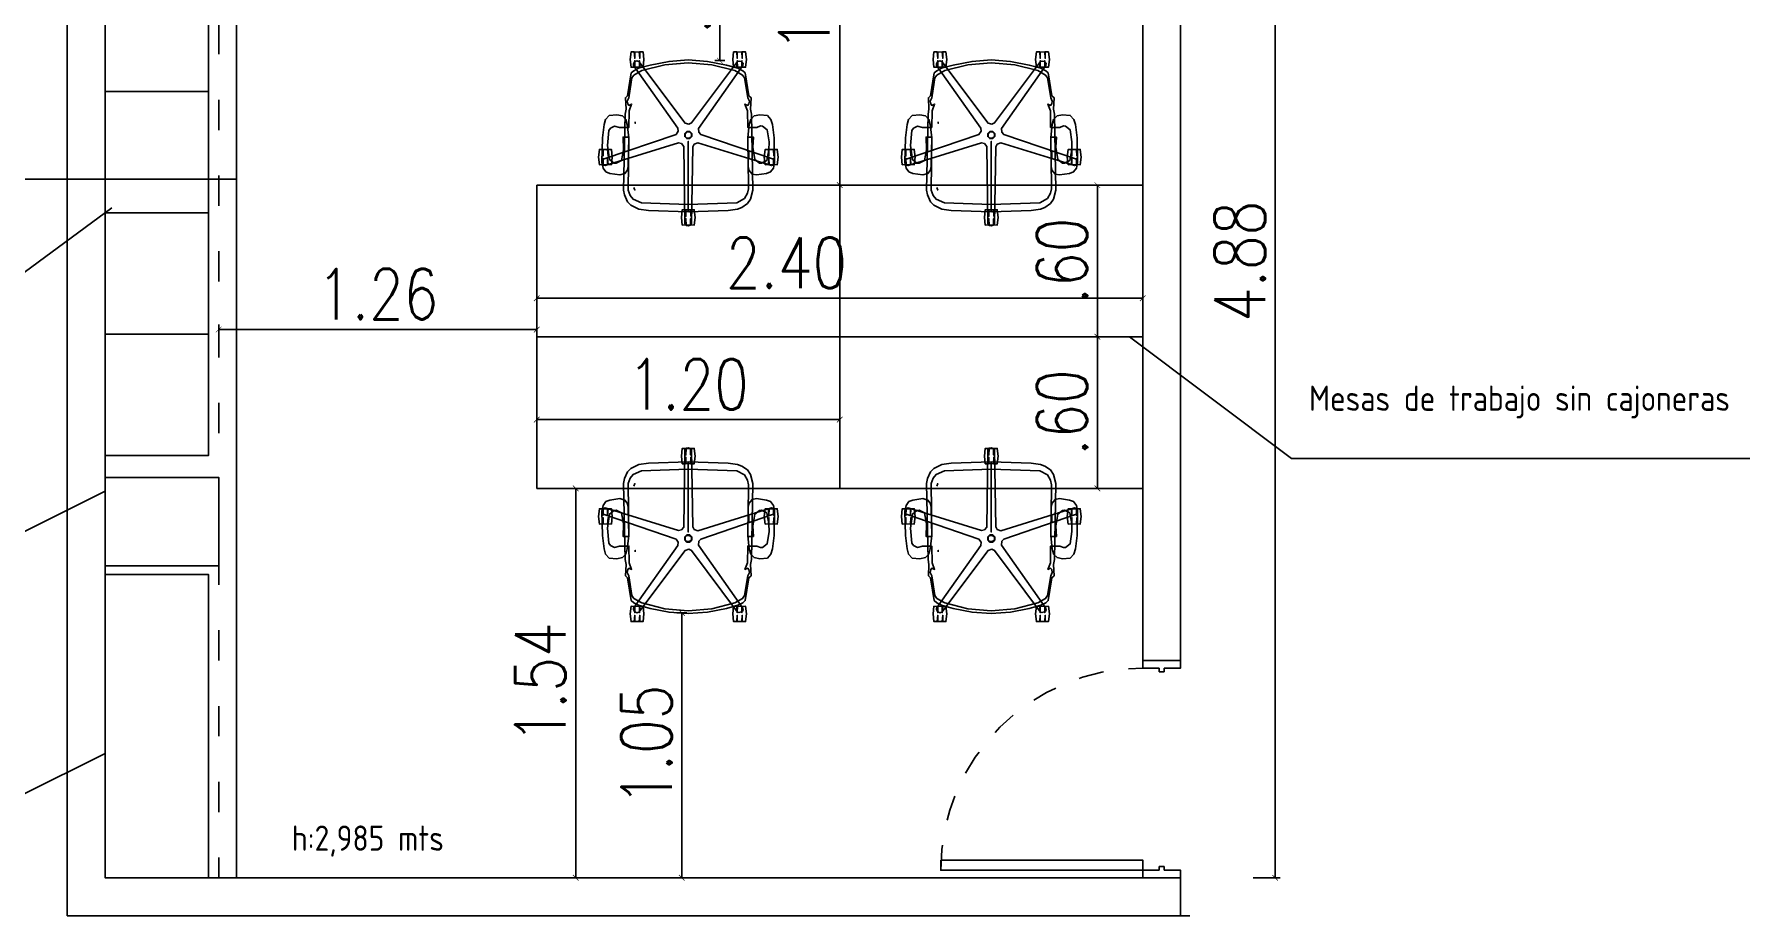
# Model space of a CAD drawing. Header units: millimetres. Extents: x 1591 to 1817, y 987 to 1091.
# Drawn here: x 1715.92 to 1722.72, y 1084.03 to 1087.51 of the extents above; entities that cross this region are included whole.
import ezdxf

# ---------------------------------------------------------------- set-up
doc = ezdxf.new("R2010")
doc.units = ezdxf.units.MM
doc.linetypes.add('ACAD_ISO03W100', pattern=[30, 12, -18])
doc.linetypes.add('HIDDEN2', pattern=[0.1875, 0.125, -0.0625])
for name, color, linetype in [('CA-Puertas', 252, 'Continuous'), ('CATALOGUE-TXT', 251, 'Continuous'), ('Paula', 1, 'Continuous')]:
    doc.layers.add(name, color=color, linetype=linetype)
doc.styles.add('RR', font='ROMANS.shx', dxfattribs={"width": 0.8})
doc.styles.get("Standard").update_dxf_attribs({"font": 'arial.ttf'})
doc.dimstyles.new('Copy of xx', dxfattribs={"dimscale": 2, "dimtxt": 0.036, "dimasz": 0.02, "dimexe": 0, "dimexo": 0.1, "dimgap": 0.02, "dimtad": 1, "dimzin": 4, "dimdsep": 46, "dimtxsty": 'RR', "dimblk1": 'COTA_N', "dimblk2": 'COTA_N', "dimsah": 1, "dimcen": 0, "dimclrd": 256, "dimclre": 256, "dimclrt": 256, "dimadec": 0, "dimazin": 0, "dimtfac": 1, "dimtix": 1, "dimtmove": 0, "dimatfit": 3, "dimldrblk": 'COTA_N', "dimfxl": 1, "dimtolj": 1, "dimtzin": 0, "dimarcsym": 0})

# ---------------------------------------------------------------- blocks, each defined once
blk = doc.blocks.new('A$C6B163F74')
for p, q in [((0.03, 0.085), (0.045, 0.085)), ((0.045, 0.065), (0.045, 0.085)), ((0.83, 0.085), (0.815, 0.085)), ((0.815, 0.065), (0.815, 0.085)), ((0.03, 0.065), (0.045, 0.065)), ((0.83, 0.065), (0.815, 0.065))]:
    blk.add_line(p, q)
blk.add_lwpolyline([(0.79, 0.95), (0.83, 0.95), (0.83, 0.15), (0.79, 0.15)], close=True)
for points in [[(0.03, 0.085), (0.03, 0.135), (0.03, 0.15), (0, 0.15), (0, 0.135)], [(0.83, 0.085), (0.83, 0.135), (0.83, 0.15), (0.86, 0.15), (0.86, 0.135)], [(0, 0.015), (0, 0), (0.03, 0), (0.03, 0.065)], [(0.86, 0.015), (0.86, 0), (0.83, 0), (0.83, 0.065)]]:
    blk.add_lwpolyline(points)
at = {"linetype": 'HIDDEN2', "ltscale": 0.5}
blk.add_arc((0.83, 0.15), 0.8, 90, 180, dxfattribs=at)
blk = doc.blocks.new('COTA_N')
for p, q in [((-1, 0), (0, 0)), ((0, 0.5), (0, -0.5))]:
    blk.add_line(p, q)
at = {"const_width": 0.065}
blk.add_lwpolyline([(0.14, 0.14), (0.28, 0.28), (0, 0), (-0.14, -0.14), (-0.28, -0.28)], dxfattribs=at)
blk = doc.blocks.new('*D62')
at = {"layer": 'CATALOGUE-TXT', "lineweight": -2, "transparency": 16777216}
for p, q in [((1717.9963, 1085.7169), (1718.067, 1085.7169)), ((1718.067, 1085.6769), (1718.067, 1084.2153))]:
    blk.add_line(p, q, dxfattribs=at)
at = {"layer": 'Defpoints', "color": 0, "transparency": 16777216}
for p in [(1717.7963, 1085.7169), (1717.9866, 1084.1753), (1718.067, 1084.1753)]:
    blk.add_point(p, dxfattribs=at)
at = {"layer": 'CATALOGUE-TXT', "lineweight": -2, "transparency": 16777216, "xscale": 0.04, "yscale": 0.04, "zscale": 0.04}
for p, rotation in [((1718.067, 1085.7169), 90), ((1718.067, 1084.1753), 270)]:
    blk.add_blockref('COTA_N', p, dxfattribs=dict(at, rotation=rotation))
at = {"layer": 'CATALOGUE-TXT', "transparency": 16777216, "insert": (1717.927, 1084.9461), "char_height": 0.072, "attachment_point": 5, "rotation": 90, "style": 'RR'}
blk.add_mtext('\\A1;{\\H2.77778x;1.54}', dxfattribs=at)
blk = doc.blocks.new('*D65')
at = {"layer": 'CATALOGUE-TXT', "lineweight": -2, "transparency": 16777216}
blk.add_line((1717.9528, 1085.9888), (1719.0728, 1085.9888), dxfattribs=at)
at = {"layer": 'Defpoints', "color": 0, "transparency": 16777216}
for p in [(1717.9128, 1086.0519), (1719.1128, 1086.0519), (1719.1128, 1085.9888)]:
    blk.add_point(p, dxfattribs=at)
at = {"layer": 'CATALOGUE-TXT', "lineweight": -2, "transparency": 16777216, "xscale": 0.04, "yscale": 0.04, "zscale": 0.04, "rotation": 180}
blk.add_blockref('COTA_N', (1717.9128, 1085.9888), dxfattribs=at)
at = {"layer": 'CATALOGUE-TXT', "lineweight": -2, "transparency": 16777216, "xscale": 0.04, "yscale": 0.04, "zscale": 0.04}
blk.add_blockref('COTA_N', (1719.1128, 1085.9888), dxfattribs=at)
at = {"layer": 'CATALOGUE-TXT', "transparency": 16777216, "insert": (1718.5128, 1086.1288), "char_height": 0.072, "attachment_point": 5, "style": 'RR'}
blk.add_mtext('\\A1;{\\H2.77778x;1.20}', dxfattribs=at)
blk = doc.blocks.new('*D66')
at = {"layer": 'CATALOGUE-TXT', "lineweight": -2, "transparency": 16777216}
blk.add_line((1720.1333, 1085.7569), (1720.1333, 1086.2769), dxfattribs=at)
at = {"layer": 'Defpoints', "color": 0, "transparency": 16777216}
for p in [(1720.1333, 1086.3169), (1720.153, 1086.3169), (1720.153, 1085.7169)]:
    blk.add_point(p, dxfattribs=at)
at = {"layer": 'CATALOGUE-TXT', "lineweight": -2, "transparency": 16777216, "xscale": 0.04, "yscale": 0.04, "zscale": 0.04}
for p, rotation in [((1720.1333, 1086.3169), 90), ((1720.1333, 1085.7169), 270)]:
    blk.add_blockref('COTA_N', p, dxfattribs=dict(at, rotation=rotation))
at = {"layer": 'CATALOGUE-TXT', "transparency": 16777216, "insert": (1719.9933, 1086.0169), "char_height": 0.072, "attachment_point": 5, "rotation": 90, "style": 'RR'}
blk.add_mtext('\\A1;{\\H2.77778x;.60}', dxfattribs=at)
blk = doc.blocks.new('*D67')
at = {"layer": 'CATALOGUE-TXT', "lineweight": -2, "transparency": 16777216}
blk.add_line((1717.9528, 1086.4696), (1720.2728, 1086.4696), dxfattribs=at)
at = {"layer": 'Defpoints', "color": 0, "transparency": 16777216}
for p in [(1717.9128, 1086.5558), (1720.3128, 1086.552), (1720.3128, 1086.4696)]:
    blk.add_point(p, dxfattribs=at)
at = {"layer": 'CATALOGUE-TXT', "lineweight": -2, "transparency": 16777216, "xscale": 0.04, "yscale": 0.04, "zscale": 0.04, "rotation": 180}
blk.add_blockref('COTA_N', (1717.9128, 1086.4696), dxfattribs=at)
at = {"layer": 'CATALOGUE-TXT', "lineweight": -2, "transparency": 16777216, "xscale": 0.04, "yscale": 0.04, "zscale": 0.04}
blk.add_blockref('COTA_N', (1720.3128, 1086.4696), dxfattribs=at)
at = {"layer": 'CATALOGUE-TXT', "transparency": 16777216, "insert": (1718.9021, 1086.6096), "char_height": 0.072, "attachment_point": 5, "style": 'RR'}
blk.add_mtext('\\A1;{\\H2.77778x;2.40}', dxfattribs=at)
blk = doc.blocks.new('*D68')
at = {"layer": 'CATALOGUE-TXT', "lineweight": -2, "transparency": 16777216}
blk.add_line((1720.1333, 1086.8769), (1720.1333, 1086.3569), dxfattribs=at)
at = {"layer": 'Defpoints', "color": 0, "transparency": 16777216}
for p in [(1720.153, 1086.9169), (1720.1333, 1086.3169), (1720.153, 1086.3169)]:
    blk.add_point(p, dxfattribs=at)
at = {"layer": 'CATALOGUE-TXT', "lineweight": -2, "transparency": 16777216, "xscale": 0.04, "yscale": 0.04, "zscale": 0.04}
for p, rotation in [((1720.1333, 1086.9169), 90), ((1720.1333, 1086.3169), 270)]:
    blk.add_blockref('COTA_N', p, dxfattribs=dict(at, rotation=rotation))
at = {"layer": 'CATALOGUE-TXT', "transparency": 16777216, "insert": (1719.9933, 1086.6169), "char_height": 0.072, "attachment_point": 5, "rotation": 90, "style": 'RR'}
blk.add_mtext('\\A1;{\\H2.77778x;.60}', dxfattribs=at)
blk = doc.blocks.new('*D69')
at = {"layer": 'CATALOGUE-TXT', "lineweight": -2, "transparency": 16777216}
blk.add_line((1718.6377, 1087.4499), (1718.6377, 1087.9223), dxfattribs=at)
at = {"layer": 'Defpoints', "color": 0, "transparency": 16777216}
for p in [(1718.5508, 1087.9623), (1718.6377, 1087.9623), (1718.5508, 1087.4099)]:
    blk.add_point(p, dxfattribs=at)
at = {"layer": 'CATALOGUE-TXT', "lineweight": -2, "transparency": 16777216, "xscale": 0.04, "yscale": 0.04, "zscale": 0.04}
for p, rotation in [((1718.6377, 1087.9623), 90), ((1718.6377, 1087.4099), 270)]:
    blk.add_blockref('COTA_N', p, dxfattribs=dict(at, rotation=rotation))
at = {"layer": 'CATALOGUE-TXT', "transparency": 16777216, "insert": (1718.4977, 1087.6861), "char_height": 0.072, "attachment_point": 5, "rotation": 90, "style": 'RR'}
blk.add_mtext('\\A1;{\\H2.77778x;.55}', dxfattribs=at)
blk = doc.blocks.new('*D71')
at = {"layer": 'CATALOGUE-TXT', "lineweight": -2, "transparency": 16777216}
blk.add_line((1719.1128, 1088.4153), (1719.1128, 1086.9569), dxfattribs=at)
at = {"layer": 'Defpoints', "color": 0, "transparency": 16777216}
for p in [(1719.1128, 1088.4553), (1719.1128, 1086.9169), (1719.1128, 1086.9169)]:
    blk.add_point(p, dxfattribs=at)
at = {"layer": 'CATALOGUE-TXT', "lineweight": -2, "transparency": 16777216, "xscale": 0.04, "yscale": 0.04, "zscale": 0.04}
for p, rotation in [((1719.1128, 1088.4553), 90), ((1719.1128, 1086.9169), 270)]:
    blk.add_blockref('COTA_N', p, dxfattribs=dict(at, rotation=rotation))
at = {"layer": 'CATALOGUE-TXT', "transparency": 16777216, "insert": (1718.9728, 1087.6861), "char_height": 0.072, "attachment_point": 5, "rotation": 90, "style": 'RR'}
blk.add_mtext('\\A1;{\\H2.77778x;1.54}', dxfattribs=at)
blk = doc.blocks.new('*D84')
at = {"layer": 'CATALOGUE-TXT', "lineweight": -2, "transparency": 16777216}
blk.add_line((1717.8728, 1086.3458), (1716.6928, 1086.3458), dxfattribs=at)
at = {"layer": 'Defpoints', "color": 0, "transparency": 16777216}
for p in [(1716.6528, 1086.3458), (1716.6528, 1086.3169), (1717.9128, 1086.3169)]:
    blk.add_point(p, dxfattribs=at)
at = {"layer": 'CATALOGUE-TXT', "lineweight": -2, "transparency": 16777216, "xscale": 0.04, "yscale": 0.04, "zscale": 0.04, "rotation": 180}
blk.add_blockref('COTA_N', (1716.6528, 1086.3458), dxfattribs=at)
at = {"layer": 'CATALOGUE-TXT', "lineweight": -2, "transparency": 16777216, "xscale": 0.04, "yscale": 0.04, "zscale": 0.04}
blk.add_blockref('COTA_N', (1717.9128, 1086.3458), dxfattribs=at)
at = {"layer": 'CATALOGUE-TXT', "transparency": 16777216, "insert": (1717.2828, 1086.4858), "char_height": 0.072, "attachment_point": 5, "style": 'RR'}
blk.add_mtext('\\A1;{\\H2.77778x;1.26}', dxfattribs=at)
blk = doc.blocks.new('*D85')
at = {"layer": 'CATALOGUE-TXT', "lineweight": -2, "transparency": 16777216}
for p, q in [((1718.5055, 1085.2239), (1718.4872, 1085.2239)), ((1718.4872, 1085.1839), (1718.4872, 1084.2153))]:
    blk.add_line(p, q, dxfattribs=at)
at = {"layer": 'Defpoints', "color": 0, "transparency": 16777216}
for p in [(1718.7055, 1085.2239), (1718.4872, 1084.1753), (1718.4872, 1084.1753)]:
    blk.add_point(p, dxfattribs=at)
at = {"layer": 'CATALOGUE-TXT', "lineweight": -2, "transparency": 16777216, "xscale": 0.04, "yscale": 0.04, "zscale": 0.04}
for p, rotation in [((1718.4872, 1085.2239), 90), ((1718.4872, 1084.1753), 270)]:
    blk.add_blockref('COTA_N', p, dxfattribs=dict(at, rotation=rotation))
at = {"layer": 'CATALOGUE-TXT', "transparency": 16777216, "insert": (1718.3472, 1084.6996), "char_height": 0.072, "attachment_point": 5, "rotation": 90, "style": 'RR'}
blk.add_mtext('\\A1;{\\H2.77778x;1.05}', dxfattribs=at)
blk = doc.blocks.new('*D86')
at = {"layer": 'CATALOGUE-TXT', "lineweight": -2, "transparency": 16777216}
for p, q in [((1720.7503, 1089.0553), (1720.8377, 1089.0553)), ((1720.8377, 1089.0153), (1720.8377, 1084.2153)), ((1720.7503, 1084.1753), (1720.8377, 1084.1753))]:
    blk.add_line(p, q, dxfattribs=at)
at = {"layer": 'Defpoints', "color": 0, "transparency": 16777216}
for p in [(1720.5503, 1089.0553), (1720.5503, 1084.1753), (1720.8377, 1084.1753)]:
    blk.add_point(p, dxfattribs=at)
at = {"layer": 'CATALOGUE-TXT', "lineweight": -2, "transparency": 16777216, "xscale": 0.04, "yscale": 0.04, "zscale": 0.04}
for p, rotation in [((1720.8377, 1089.0553), 90), ((1720.8377, 1084.1753), 270)]:
    blk.add_blockref('COTA_N', p, dxfattribs=dict(at, rotation=rotation))
at = {"layer": 'CATALOGUE-TXT', "transparency": 16777216, "insert": (1720.6977, 1086.6153), "char_height": 0.072, "attachment_point": 5, "rotation": 90, "style": 'RR'}
blk.add_mtext('\\A1;{\\H2.77778x;4.88}', dxfattribs=at)

msp = doc.modelspace()

# ---------------------------------------------------------------- linework, layer by layer
for points in [[(1720.4998, 1084.0253), (1716.0528, 1084.0253), (1716.0528, 1089.2053), (1720.4628, 1089.2053), (1720.4628, 1085.0353)], [(1716.2028, 1089.0553), (1720.3128, 1089.0553), (1720.3128, 1085.0353)], [(1720.3104, 1084.1753), (1716.2028, 1084.1753), (1716.2028, 1089.0553)], [(1716.7228, 1089.0553), (1716.7228, 1084.1753)], [(1716.2028, 1086.8072), (1716.2028, 1087.7672), (1716.6128, 1087.7672), (1716.6128, 1086.8072), (1716.2028, 1086.8072)], [(1718.1701, 1087.0126), (1718.1755, 1087.0195), (1718.4643, 1087.1181), (1718.4727, 1087.1305), (1718.4712, 1087.1425), (1718.2963, 1087.3909), (1718.2961, 1087.3969), (1718.3016, 1087.406), (1718.3093, 1087.4095), (1718.3175, 1087.4065), (1718.5005, 1087.1623), (1718.5149, 1087.1582), (1718.5259, 1087.1633), (1718.7081, 1087.4064), (1718.7137, 1087.4084), (1718.7241, 1087.406), (1718.7298, 1087.3998), (1718.7294, 1087.391), (1718.5538, 1087.1415), (1718.5543, 1087.1265), (1718.5625, 1087.1177), (1718.85, 1087.0195), (1718.8537, 1087.0148), (1718.8546, 1087.0042), (1718.8505, 1086.9969), (1718.842, 1086.9945), (1718.5505, 1087.0844), (1718.5364, 1087.0793), (1718.5305, 1087.0687), (1718.526, 1086.765), (1718.5227, 1086.76), (1718.5128, 1086.7559), (1718.5046, 1086.7576), (1718.4997, 1086.7649), (1718.4952, 1087.07), (1718.4859, 1087.0818), (1718.4741, 1087.0841), (1718.1838, 1086.9945), (1718.178, 1086.9961), (1718.1711, 1087.0042), (1718.1701, 1087.0126)], [(1718.2826, 1087.4141), (1718.2861, 1087.4444), (1718.2991, 1087.4442), (1718.3007, 1087.4189), (1718.3007, 1087.444), (1718.3184, 1087.4445), (1718.3205, 1087.4189), (1718.3205, 1087.4442), (1718.3336, 1087.4444), (1718.337, 1087.4141), (1718.3336, 1087.3838), (1718.3205, 1087.3846), (1718.319, 1087.4092), (1718.319, 1087.3841), (1718.3012, 1087.3836), (1718.3007, 1087.4092), (1718.2991, 1087.3846), (1718.286, 1087.3838), (1718.2826, 1087.4141)], [(1718.6887, 1087.4141), (1718.6921, 1087.4444), (1718.7052, 1087.4442), (1718.7067, 1087.4189), (1718.7067, 1087.444), (1718.7245, 1087.4445), (1718.7265, 1087.4189), (1718.7265, 1087.4442), (1718.7396, 1087.4444), (1718.7431, 1087.4141), (1718.7396, 1087.3838), (1718.7265, 1087.3846), (1718.725, 1087.4092), (1718.725, 1087.3841), (1718.7072, 1087.3836), (1718.7067, 1087.4092), (1718.7052, 1087.3846), (1718.6921, 1087.3838), (1718.6887, 1087.4141)], [(1719.3701, 1087.0126), (1719.3755, 1087.0195), (1719.6643, 1087.1181), (1719.6727, 1087.1305), (1719.6712, 1087.1425), (1719.4963, 1087.3909), (1719.4961, 1087.3969), (1719.5016, 1087.406), (1719.5093, 1087.4095), (1719.5175, 1087.4065), (1719.7005, 1087.1623), (1719.7149, 1087.1582), (1719.7259, 1087.1633), (1719.9081, 1087.4064), (1719.9137, 1087.4084), (1719.9241, 1087.406), (1719.9298, 1087.3998), (1719.9294, 1087.391), (1719.7538, 1087.1415), (1719.7543, 1087.1265), (1719.7625, 1087.1177), (1720.05, 1087.0195), (1720.0537, 1087.0148), (1720.0546, 1087.0042), (1720.0505, 1086.9969), (1720.042, 1086.9945), (1719.7505, 1087.0844), (1719.7364, 1087.0793), (1719.7305, 1087.0687), (1719.726, 1086.765), (1719.7227, 1086.76), (1719.7128, 1086.7559), (1719.7046, 1086.7576), (1719.6997, 1086.7649), (1719.6952, 1087.07), (1719.6859, 1087.0818), (1719.6741, 1087.0841), (1719.3838, 1086.9945), (1719.378, 1086.9961), (1719.3711, 1087.0042), (1719.3701, 1087.0126)], [(1719.4826, 1087.4141), (1719.4861, 1087.4444), (1719.4991, 1087.4442), (1719.5007, 1087.4189), (1719.5007, 1087.444), (1719.5184, 1087.4445), (1719.5205, 1087.4189), (1719.5205, 1087.4442), (1719.5336, 1087.4444), (1719.537, 1087.4141), (1719.5336, 1087.3838), (1719.5205, 1087.3846), (1719.519, 1087.4092), (1719.519, 1087.3841), (1719.5012, 1087.3836), (1719.5007, 1087.4092), (1719.4991, 1087.3846), (1719.486, 1087.3838), (1719.4826, 1087.4141)], [(1719.8887, 1087.4141), (1719.8921, 1087.4444), (1719.9052, 1087.4442), (1719.9067, 1087.4189), (1719.9067, 1087.444), (1719.9245, 1087.4445), (1719.9265, 1087.4189), (1719.9265, 1087.4442), (1719.9396, 1087.4444), (1719.9431, 1087.4141), (1719.9396, 1087.3838), (1719.9265, 1087.3846), (1719.925, 1087.4092), (1719.925, 1087.3841), (1719.9072, 1087.3836), (1719.9067, 1087.4092), (1719.9052, 1087.3846), (1719.8921, 1087.3838), (1719.8887, 1087.4141)], [(1716.2028, 1087.2872), (1716.6128, 1087.2872)], [(1718.1709, 1087.0077), (1718.173, 1087.1041), (1718.1796, 1087.1567), (1718.1854, 1087.1771), (1718.1997, 1087.1928), (1718.23, 1087.1953), (1718.2523, 1087.191), (1718.2657, 1087.1772), (1718.2713, 1087.1568), (1718.277, 1087.1053), (1718.275, 1086.9912), (1718.2711, 1086.9749), (1718.2622, 1086.9633), (1718.2422, 1086.9574), (1718.2026, 1086.963), (1718.1869, 1086.9693), (1718.1754, 1086.9845), (1718.1709, 1087.0077)], [(1718.7487, 1087.1053), (1718.7544, 1087.1568), (1718.76, 1087.1772), (1718.7734, 1087.191), (1718.7957, 1087.1953), (1718.826, 1087.1928), (1718.8403, 1087.1771), (1718.8461, 1087.1567), (1718.8527, 1087.1041), (1718.8548, 1087.0077), (1718.8503, 1086.9845), (1718.8388, 1086.9693), (1718.8231, 1086.963), (1718.7835, 1086.9574), (1718.7655, 1086.9606), (1718.7546, 1086.9749), (1718.7507, 1086.9912), (1718.7487, 1087.1053)], [(1719.3709, 1087.0077), (1719.373, 1087.1041), (1719.3796, 1087.1567), (1719.3854, 1087.1771), (1719.3997, 1087.1928), (1719.43, 1087.1953), (1719.4523, 1087.191), (1719.4657, 1087.1772), (1719.4713, 1087.1568), (1719.477, 1087.1053), (1719.475, 1086.9912), (1719.4711, 1086.9749), (1719.4622, 1086.9633), (1719.4422, 1086.9574), (1719.4026, 1086.963), (1719.3869, 1086.9693), (1719.3754, 1086.9845), (1719.3709, 1087.0077)], [(1719.9487, 1087.1053), (1719.9544, 1087.1568), (1719.96, 1087.1772), (1719.9734, 1087.191), (1719.9957, 1087.1953), (1720.026, 1087.1928), (1720.0403, 1087.1771), (1720.0461, 1087.1567), (1720.0527, 1087.1041), (1720.0548, 1087.0077), (1720.0503, 1086.9845), (1720.0388, 1086.9693), (1720.0231, 1086.963), (1719.9835, 1086.9574), (1719.9655, 1086.9606), (1719.9546, 1086.9749), (1719.9507, 1086.9912), (1719.9487, 1087.1053)], [(1718.2977, 1086.9083), (1718.3012, 1086.8978), (1718.2977, 1086.9083)], [(1719.4977, 1086.9083), (1719.5012, 1086.8978), (1719.4977, 1086.9083)], [(1716.2028, 1085.8472), (1716.2028, 1086.8072), (1716.6128, 1086.8072), (1716.6128, 1085.8472), (1716.2028, 1085.8472)], [(1716.2028, 1086.3272), (1716.6128, 1086.3272)], [(1718.1701, 1085.6211), (1718.1755, 1085.6142), (1718.4643, 1085.5157), (1718.4727, 1085.5032), (1718.4712, 1085.4912), (1718.2963, 1085.2428), (1718.2961, 1085.2369), (1718.3016, 1085.2278), (1718.3093, 1085.2242), (1718.3175, 1085.2273), (1718.5005, 1085.4714), (1718.5149, 1085.4756), (1718.5259, 1085.4705), (1718.7081, 1085.2274), (1718.7137, 1085.2253), (1718.7241, 1085.2278), (1718.7298, 1085.2339), (1718.7294, 1085.2427), (1718.5538, 1085.4922), (1718.5543, 1085.5072), (1718.5625, 1085.516), (1718.85, 1085.6142), (1718.8537, 1085.6189), (1718.8546, 1085.6295), (1718.8505, 1085.6369), (1718.842, 1085.6393), (1718.5505, 1085.5493), (1718.5364, 1085.5544), (1718.5305, 1085.565), (1718.526, 1085.8687), (1718.5227, 1085.8737), (1718.5128, 1085.8778), (1718.5046, 1085.8762), (1718.4997, 1085.8689), (1718.4952, 1085.5638), (1718.4859, 1085.552), (1718.4741, 1085.5496), (1718.1838, 1085.6392), (1718.178, 1085.6376), (1718.1711, 1085.6295), (1718.1701, 1085.6211)], [(1719.3701, 1085.6211), (1719.3755, 1085.6142), (1719.6643, 1085.5157), (1719.6727, 1085.5032), (1719.6712, 1085.4912), (1719.4963, 1085.2428), (1719.4961, 1085.2369), (1719.5016, 1085.2278), (1719.5093, 1085.2242), (1719.5175, 1085.2273), (1719.7005, 1085.4714), (1719.7149, 1085.4756), (1719.7259, 1085.4705), (1719.9081, 1085.2274), (1719.9137, 1085.2253), (1719.9241, 1085.2278), (1719.9298, 1085.2339), (1719.9294, 1085.2427), (1719.7538, 1085.4922), (1719.7543, 1085.5072), (1719.7625, 1085.516), (1720.05, 1085.6142), (1720.0537, 1085.6189), (1720.0546, 1085.6295), (1720.0505, 1085.6369), (1720.042, 1085.6393), (1719.7505, 1085.5493), (1719.7364, 1085.5544), (1719.7305, 1085.565), (1719.726, 1085.8687), (1719.7227, 1085.8737), (1719.7128, 1085.8778), (1719.7046, 1085.8762), (1719.6997, 1085.8689), (1719.6952, 1085.5638), (1719.6859, 1085.552), (1719.6741, 1085.5496), (1719.3838, 1085.6392), (1719.378, 1085.6376), (1719.3711, 1085.6295), (1719.3701, 1085.6211)], [(1718.2977, 1085.7254), (1718.3012, 1085.7359), (1718.2977, 1085.7254)], [(1719.4977, 1085.7254), (1719.5012, 1085.7359), (1719.4977, 1085.7254)], [(1718.1709, 1085.626), (1718.173, 1085.5296), (1718.1796, 1085.477), (1718.1854, 1085.4566), (1718.1997, 1085.4409), (1718.23, 1085.4384), (1718.2523, 1085.4427), (1718.2657, 1085.4565), (1718.2713, 1085.4769), (1718.277, 1085.5285), (1718.275, 1085.6425), (1718.2711, 1085.6588), (1718.2622, 1085.6704), (1718.2422, 1085.6763), (1718.2026, 1085.6707), (1718.1869, 1085.6644), (1718.1754, 1085.6492), (1718.1709, 1085.626)], [(1718.7487, 1085.5285), (1718.7544, 1085.4769), (1718.76, 1085.4565), (1718.7734, 1085.4427), (1718.7957, 1085.4384), (1718.826, 1085.4409), (1718.8403, 1085.4566), (1718.8461, 1085.477), (1718.8527, 1085.5296), (1718.8548, 1085.626), (1718.8503, 1085.6492), (1718.8388, 1085.6644), (1718.8231, 1085.6707), (1718.7835, 1085.6763), (1718.7655, 1085.6732), (1718.7546, 1085.6588), (1718.7507, 1085.6425), (1718.7487, 1085.5285)], [(1719.3709, 1085.626), (1719.373, 1085.5296), (1719.3796, 1085.477), (1719.3854, 1085.4566), (1719.3997, 1085.4409), (1719.43, 1085.4384), (1719.4523, 1085.4427), (1719.4657, 1085.4565), (1719.4713, 1085.4769), (1719.477, 1085.5285), (1719.475, 1085.6425), (1719.4711, 1085.6588), (1719.4622, 1085.6704), (1719.4422, 1085.6763), (1719.4026, 1085.6707), (1719.3869, 1085.6644), (1719.3754, 1085.6492), (1719.3709, 1085.626)], [(1719.9487, 1085.5285), (1719.9544, 1085.4769), (1719.96, 1085.4565), (1719.9734, 1085.4427), (1719.9957, 1085.4384), (1720.026, 1085.4409), (1720.0403, 1085.4566), (1720.0461, 1085.477), (1720.0527, 1085.5296), (1720.0548, 1085.626), (1720.0503, 1085.6492), (1720.0388, 1085.6644), (1720.0231, 1085.6707), (1719.9835, 1085.6763), (1719.9655, 1085.6732), (1719.9546, 1085.6588), (1719.9507, 1085.6425), (1719.9487, 1085.5285)], [(1716.2028, 1085.3753), (1716.6128, 1085.3753), (1716.6128, 1084.1753), (1716.2028, 1084.1753)], [(1718.2826, 1085.2197), (1718.2861, 1085.1894), (1718.2991, 1085.1896), (1718.3007, 1085.2148), (1718.3007, 1085.1897), (1718.3184, 1085.1892), (1718.3205, 1085.2148), (1718.3205, 1085.1896), (1718.3336, 1085.1894), (1718.337, 1085.2197), (1718.3336, 1085.2499), (1718.3205, 1085.2491), (1718.319, 1085.2245), (1718.319, 1085.2496), (1718.3012, 1085.2502), (1718.3007, 1085.2245), (1718.2991, 1085.2491), (1718.286, 1085.2499), (1718.2826, 1085.2197)], [(1718.6887, 1085.2197), (1718.6921, 1085.1894), (1718.7052, 1085.1896), (1718.7067, 1085.2148), (1718.7067, 1085.1897), (1718.7245, 1085.1892), (1718.7265, 1085.2148), (1718.7265, 1085.1896), (1718.7396, 1085.1894), (1718.7431, 1085.2197), (1718.7396, 1085.2499), (1718.7265, 1085.2491), (1718.725, 1085.2245), (1718.725, 1085.2496), (1718.7072, 1085.2502), (1718.7067, 1085.2245), (1718.7052, 1085.2491), (1718.6921, 1085.2499), (1718.6887, 1085.2197)], [(1719.4826, 1085.2197), (1719.4861, 1085.1894), (1719.4991, 1085.1896), (1719.5007, 1085.2148), (1719.5007, 1085.1897), (1719.5184, 1085.1892), (1719.5205, 1085.2148), (1719.5205, 1085.1896), (1719.5336, 1085.1894), (1719.537, 1085.2197), (1719.5336, 1085.2499), (1719.5205, 1085.2491), (1719.519, 1085.2245), (1719.519, 1085.2496), (1719.5012, 1085.2502), (1719.5007, 1085.2245), (1719.4991, 1085.2491), (1719.486, 1085.2499), (1719.4826, 1085.2197)], [(1719.8887, 1085.2197), (1719.8921, 1085.1894), (1719.9052, 1085.1896), (1719.9067, 1085.2148), (1719.9067, 1085.1897), (1719.9245, 1085.1892), (1719.9265, 1085.2148), (1719.9265, 1085.1896), (1719.9396, 1085.1894), (1719.9431, 1085.2197), (1719.9396, 1085.2499), (1719.9265, 1085.2491), (1719.925, 1085.2245), (1719.925, 1085.2496), (1719.9072, 1085.2502), (1719.9067, 1085.2245), (1719.9052, 1085.2491), (1719.8921, 1085.2499), (1719.8887, 1085.2197)], [(1720.3128, 1085.0353), (1720.4628, 1085.0353)], [(1720.3128, 1084.1753), (1720.3079, 1084.1753)], [(1720.3128, 1084.1753), (1720.4628, 1084.1753)], [(1720.4628, 1084.1753), (1720.4628, 1084.0253), (1720.4628, 1084.0253)]]:
    msp.add_lwpolyline(points)
at = {"linetype": 'ACAD_ISO03W100', "ltscale": 0.01}
msp.add_lwpolyline([(1716.6528, 1089.0553), (1716.6528, 1084.1753)], dxfattribs=at)
for points in [[(1718.1984, 1087.1339), (1718.2054, 1087.143), (1718.2205, 1087.1507), (1718.2407, 1087.1456), (1718.2775, 1087.1455), (1718.2783, 1087.2117), (1718.2883, 1087.2378), (1718.2775, 1087.233), (1718.273, 1087.2386), (1718.2711, 1087.2499), (1718.2773, 1087.2632), (1718.2897, 1087.3415), (1718.2978, 1087.3531), (1718.3289, 1087.3705), (1718.4196, 1087.3933), (1718.5129, 1087.4019), (1718.6061, 1087.3933), (1718.6969, 1087.3705), (1718.7279, 1087.3531), (1718.7361, 1087.3415), (1718.7485, 1087.2632), (1718.7547, 1087.2499), (1718.7528, 1087.2386), (1718.7482, 1087.233), (1718.7374, 1087.2378), (1718.7474, 1087.2117), (1718.7482, 1087.1455), (1718.785, 1087.1456), (1718.7985, 1087.1514), (1718.807, 1087.1505), (1718.8252, 1087.1366), (1718.8326, 1087.0881), (1718.832, 1087.0573), (1718.8244, 1087.014), (1718.8032, 1087.0037), (1718.7948, 1087.0046), (1718.7765, 1087.0185), (1718.7691, 1087.0669), (1718.7711, 1087.1072), (1718.7487, 1087.107), (1718.7494, 1087.0515), (1718.7529, 1087.0505), (1718.7529, 1087.0216), (1718.7498, 1087.0206), (1718.7512, 1086.9023), (1718.7473, 1086.885), (1718.7353, 1086.8638), (1718.7049, 1086.8472), (1718.5128, 1086.8403), (1718.5128, 1087.0899), (1718.5128, 1086.8403), (1718.328, 1086.847), (1718.2942, 1086.8617), (1718.2822, 1086.8767), (1718.2745, 1086.8976), (1718.277, 1087.107), (1718.2546, 1087.1072), (1718.256, 1087.0573), (1718.2484, 1087.014), (1718.2272, 1087.0037), (1718.2187, 1087.0046), (1718.2005, 1087.0185), (1718.1928, 1087.0745), (1718.1984, 1087.1339)], [(1718.2565, 1086.8972), (1718.2626, 1087.1984), (1718.2663, 1087.2185), (1718.2639, 1087.2631), (1718.2726, 1087.2707), (1718.2871, 1087.3611), (1718.2969, 1087.3699), (1718.3163, 1087.3795), (1718.3622, 1087.3925), (1718.4369, 1087.407), (1718.5129, 1087.4127), (1718.5888, 1087.407), (1718.6636, 1087.3925), (1718.7094, 1087.3795), (1718.7289, 1087.3699), (1718.7387, 1087.3611), (1718.7531, 1087.2707), (1718.7618, 1087.2631), (1718.7594, 1087.2184), (1718.7631, 1087.1984), (1718.7692, 1086.8972), (1718.7591, 1086.8621), (1718.7473, 1086.8439), (1718.725, 1086.829), (1718.7081, 1086.8226), (1718.671, 1086.8171), (1718.5128, 1086.812), (1718.5128, 1086.84), (1718.5128, 1086.812), (1718.3547, 1086.8171), (1718.3176, 1086.8226), (1718.2849, 1086.8382), (1718.2727, 1086.8515), (1718.2604, 1086.8784), (1718.2565, 1086.8972)], [(1719.3984, 1087.1339), (1719.4054, 1087.143), (1719.4205, 1087.1507), (1719.4407, 1087.1456), (1719.4775, 1087.1455), (1719.4783, 1087.2117), (1719.4883, 1087.2378), (1719.4775, 1087.233), (1719.473, 1087.2386), (1719.4711, 1087.2499), (1719.4773, 1087.2632), (1719.4897, 1087.3415), (1719.4978, 1087.3531), (1719.5289, 1087.3705), (1719.6196, 1087.3933), (1719.7129, 1087.4019), (1719.8061, 1087.3933), (1719.8969, 1087.3705), (1719.9279, 1087.3531), (1719.9361, 1087.3415), (1719.9485, 1087.2632), (1719.9547, 1087.2499), (1719.9528, 1087.2386), (1719.9482, 1087.233), (1719.9374, 1087.2378), (1719.9474, 1087.2117), (1719.9482, 1087.1455), (1719.985, 1087.1456), (1719.9985, 1087.1514), (1720.007, 1087.1505), (1720.0252, 1087.1366), (1720.0326, 1087.0881), (1720.032, 1087.0573), (1720.0244, 1087.014), (1720.0032, 1087.0037), (1719.9948, 1087.0046), (1719.9765, 1087.0185), (1719.9691, 1087.0669), (1719.9711, 1087.1072), (1719.9487, 1087.107), (1719.9494, 1087.0515), (1719.9529, 1087.0505), (1719.9529, 1087.0216), (1719.9498, 1087.0206), (1719.9512, 1086.9023), (1719.9473, 1086.885), (1719.9353, 1086.8638), (1719.9049, 1086.8472), (1719.7128, 1086.8403), (1719.7128, 1087.0899), (1719.7128, 1086.8403), (1719.528, 1086.847), (1719.4942, 1086.8617), (1719.4822, 1086.8767), (1719.4745, 1086.8976), (1719.477, 1087.107), (1719.4546, 1087.1072), (1719.456, 1087.0573), (1719.4484, 1087.014), (1719.4272, 1087.0037), (1719.4187, 1087.0046), (1719.4005, 1087.0185), (1719.3928, 1087.0745), (1719.3984, 1087.1339)], [(1719.4565, 1086.8972), (1719.4626, 1087.1984), (1719.4663, 1087.2185), (1719.4639, 1087.2631), (1719.4726, 1087.2707), (1719.4871, 1087.3611), (1719.4969, 1087.3699), (1719.5163, 1087.3795), (1719.5622, 1087.3925), (1719.6369, 1087.407), (1719.7129, 1087.4127), (1719.7888, 1087.407), (1719.8636, 1087.3925), (1719.9094, 1087.3795), (1719.9289, 1087.3699), (1719.9387, 1087.3611), (1719.9531, 1087.2707), (1719.9618, 1087.2631), (1719.9594, 1087.2184), (1719.9631, 1087.1984), (1719.9692, 1086.8972), (1719.9591, 1086.8621), (1719.9473, 1086.8439), (1719.925, 1086.829), (1719.9081, 1086.8226), (1719.871, 1086.8171), (1719.7128, 1086.812), (1719.7128, 1086.84), (1719.7128, 1086.812), (1719.5547, 1086.8171), (1719.5176, 1086.8226), (1719.4849, 1086.8382), (1719.4727, 1086.8515), (1719.4604, 1086.8784), (1719.4565, 1086.8972)], [(1718.3023, 1087.1678), (1718.303, 1087.1616), (1718.303, 1087.1616), (1718.3023, 1087.1678)], [(1718.4988, 1087.1211), (1718.507, 1087.1293), (1718.5187, 1087.1293), (1718.5269, 1087.1211), (1718.5269, 1087.1094), (1718.5187, 1087.1012), (1718.507, 1087.1012), (1718.4988, 1087.1094), (1718.4988, 1087.1211)], [(1718.5005, 1087.1204), (1718.5077, 1087.1276), (1718.518, 1087.1276), (1718.5252, 1087.1204), (1718.5252, 1087.1101), (1718.518, 1087.1029), (1718.5077, 1087.1029), (1718.5005, 1087.1101), (1718.5005, 1087.1204)], [(1719.5023, 1087.1678), (1719.503, 1087.1616), (1719.503, 1087.1616), (1719.5023, 1087.1678)], [(1719.6988, 1087.1211), (1719.707, 1087.1293), (1719.7187, 1087.1293), (1719.7269, 1087.1211), (1719.7269, 1087.1094), (1719.7187, 1087.1012), (1719.707, 1087.1012), (1719.6988, 1087.1094), (1719.6988, 1087.1211)], [(1719.7005, 1087.1204), (1719.7077, 1087.1276), (1719.718, 1087.1276), (1719.7252, 1087.1204), (1719.7252, 1087.1101), (1719.718, 1087.1029), (1719.7077, 1087.1029), (1719.7005, 1087.1101), (1719.7005, 1087.1204)], [(1718.1571, 1087.0279), (1718.1606, 1087.0582), (1718.1737, 1087.058), (1718.1752, 1087.0327), (1718.1752, 1087.0578), (1718.193, 1087.0583), (1718.195, 1087.0327), (1718.195, 1087.058), (1718.2081, 1087.0582), (1718.2115, 1087.0279), (1718.2081, 1086.9976), (1718.195, 1086.9984), (1718.1935, 1087.023), (1718.1935, 1086.9979), (1718.1757, 1086.9974), (1718.1752, 1087.023), (1718.1737, 1086.9984), (1718.1606, 1086.9976), (1718.1571, 1087.0279)], [(1718.8141, 1087.0279), (1718.8176, 1087.0582), (1718.8307, 1087.058), (1718.8322, 1087.0327), (1718.8322, 1087.0578), (1718.85, 1087.0583), (1718.852, 1087.0327), (1718.852, 1087.058), (1718.8651, 1087.0582), (1718.8686, 1087.0279), (1718.8651, 1086.9976), (1718.852, 1086.9984), (1718.8505, 1087.023), (1718.8505, 1086.9979), (1718.8327, 1086.9974), (1718.8322, 1087.023), (1718.8307, 1086.9984), (1718.8176, 1086.9976), (1718.8141, 1087.0279)], [(1719.3571, 1087.0279), (1719.3606, 1087.0582), (1719.3737, 1087.058), (1719.3752, 1087.0327), (1719.3752, 1087.0578), (1719.393, 1087.0583), (1719.395, 1087.0327), (1719.395, 1087.058), (1719.4081, 1087.0582), (1719.4115, 1087.0279), (1719.4081, 1086.9976), (1719.395, 1086.9984), (1719.3935, 1087.023), (1719.3935, 1086.9979), (1719.3757, 1086.9974), (1719.3752, 1087.023), (1719.3737, 1086.9984), (1719.3606, 1086.9976), (1719.3571, 1087.0279)], [(1720.0141, 1087.0279), (1720.0176, 1087.0582), (1720.0307, 1087.058), (1720.0322, 1087.0327), (1720.0322, 1087.0578), (1720.05, 1087.0583), (1720.052, 1087.0327), (1720.052, 1087.058), (1720.0651, 1087.0582), (1720.0686, 1087.0279), (1720.0651, 1086.9976), (1720.052, 1086.9984), (1720.0505, 1087.023), (1720.0505, 1086.9979), (1720.0327, 1086.9974), (1720.0322, 1087.023), (1720.0307, 1086.9984), (1720.0176, 1086.9976), (1720.0141, 1087.0279)], [(1718.4856, 1086.7892), (1718.4891, 1086.8195), (1718.5022, 1086.8193), (1718.5037, 1086.794), (1718.5037, 1086.8192), (1718.5215, 1086.8197), (1718.5235, 1086.794), (1718.5235, 1086.8193), (1718.5366, 1086.8195), (1718.54, 1086.7892), (1718.5366, 1086.7589), (1718.5235, 1086.7598), (1718.522, 1086.7844), (1718.522, 1086.7592), (1718.5042, 1086.7587), (1718.5037, 1086.7844), (1718.5022, 1086.7598), (1718.4891, 1086.7589), (1718.4856, 1086.7892)], [(1719.6856, 1086.7892), (1719.6891, 1086.8195), (1719.7022, 1086.8193), (1719.7037, 1086.794), (1719.7037, 1086.8192), (1719.7215, 1086.8197), (1719.7235, 1086.794), (1719.7235, 1086.8193), (1719.7366, 1086.8195), (1719.74, 1086.7892), (1719.7366, 1086.7589), (1719.7235, 1086.7598), (1719.722, 1086.7844), (1719.722, 1086.7592), (1719.7042, 1086.7587), (1719.7037, 1086.7844), (1719.7022, 1086.7598), (1719.6891, 1086.7589), (1719.6856, 1086.7892)], [(1718.4856, 1085.8445), (1718.4891, 1085.8142), (1718.5022, 1085.8144), (1718.5037, 1085.8397), (1718.5037, 1085.8146), (1718.5215, 1085.8141), (1718.5235, 1085.8397), (1718.5235, 1085.8144), (1718.5366, 1085.8142), (1718.54, 1085.8445), (1718.5366, 1085.8748), (1718.5235, 1085.874), (1718.522, 1085.8494), (1718.522, 1085.8745), (1718.5042, 1085.875), (1718.5037, 1085.8494), (1718.5022, 1085.874), (1718.4891, 1085.8748), (1718.4856, 1085.8445)], [(1719.6856, 1085.8445), (1719.6891, 1085.8142), (1719.7022, 1085.8144), (1719.7037, 1085.8397), (1719.7037, 1085.8146), (1719.7215, 1085.8141), (1719.7235, 1085.8397), (1719.7235, 1085.8144), (1719.7366, 1085.8142), (1719.74, 1085.8445), (1719.7366, 1085.8748), (1719.7235, 1085.874), (1719.722, 1085.8494), (1719.722, 1085.8745), (1719.7042, 1085.875), (1719.7037, 1085.8494), (1719.7022, 1085.874), (1719.6891, 1085.8748), (1719.6856, 1085.8445)], [(1718.1984, 1085.4999), (1718.2054, 1085.4907), (1718.2205, 1085.4831), (1718.2407, 1085.4882), (1718.2775, 1085.4882), (1718.2783, 1085.422), (1718.2883, 1085.3959), (1718.2775, 1085.4007), (1718.273, 1085.3952), (1718.2711, 1085.3839), (1718.2773, 1085.3705), (1718.2897, 1085.2922), (1718.2978, 1085.2806), (1718.3289, 1085.2633), (1718.4196, 1085.2404), (1718.5129, 1085.2318), (1718.6061, 1085.2404), (1718.6969, 1085.2633), (1718.7279, 1085.2806), (1718.7361, 1085.2922), (1718.7485, 1085.3705), (1718.7547, 1085.3839), (1718.7528, 1085.3952), (1718.7482, 1085.4007), (1718.7374, 1085.3959), (1718.7474, 1085.422), (1718.7482, 1085.4882), (1718.785, 1085.4882), (1718.7985, 1085.4824), (1718.807, 1085.4833), (1718.8252, 1085.4971), (1718.8326, 1085.5456), (1718.832, 1085.5764), (1718.8244, 1085.6197), (1718.8032, 1085.63), (1718.7948, 1085.6292), (1718.7765, 1085.6153), (1718.7691, 1085.5668), (1718.7711, 1085.5265), (1718.7487, 1085.5267), (1718.7494, 1085.5823), (1718.7529, 1085.5833), (1718.7529, 1085.6122), (1718.7498, 1085.6132), (1718.7512, 1085.7314), (1718.7473, 1085.7488), (1718.7353, 1085.7699), (1718.7049, 1085.7865), (1718.5128, 1085.7934), (1718.5128, 1085.5439), (1718.5128, 1085.7934), (1718.328, 1085.7868), (1718.2942, 1085.772), (1718.2822, 1085.757), (1718.2745, 1085.7361), (1718.277, 1085.5267), (1718.2546, 1085.5265), (1718.256, 1085.5764), (1718.2484, 1085.6197), (1718.2272, 1085.63), (1718.2187, 1085.6292), (1718.2005, 1085.6153), (1718.1928, 1085.5592), (1718.1984, 1085.4999)], [(1718.2565, 1085.7365), (1718.2626, 1085.4353), (1718.2663, 1085.4152), (1718.2639, 1085.3706), (1718.2726, 1085.363), (1718.2871, 1085.2726), (1718.2969, 1085.2639), (1718.3163, 1085.2542), (1718.3622, 1085.2413), (1718.4369, 1085.2267), (1718.5129, 1085.221), (1718.5888, 1085.2267), (1718.6636, 1085.2413), (1718.7094, 1085.2542), (1718.7289, 1085.2639), (1718.7387, 1085.2726), (1718.7531, 1085.363), (1718.7618, 1085.3706), (1718.7594, 1085.4153), (1718.7631, 1085.4354), (1718.7692, 1085.7365), (1718.7591, 1085.7717), (1718.7473, 1085.7899), (1718.725, 1085.8047), (1718.7081, 1085.8111), (1718.671, 1085.8166), (1718.5128, 1085.8218), (1718.5128, 1085.7938), (1718.5128, 1085.8218), (1718.3547, 1085.8166), (1718.3176, 1085.8111), (1718.2849, 1085.7955), (1718.2727, 1085.7822), (1718.2604, 1085.7553), (1718.2565, 1085.7365)], [(1719.3984, 1085.4999), (1719.4054, 1085.4907), (1719.4205, 1085.4831), (1719.4407, 1085.4882), (1719.4775, 1085.4882), (1719.4783, 1085.422), (1719.4883, 1085.3959), (1719.4775, 1085.4007), (1719.473, 1085.3952), (1719.4711, 1085.3839), (1719.4773, 1085.3705), (1719.4897, 1085.2922), (1719.4978, 1085.2806), (1719.5289, 1085.2633), (1719.6196, 1085.2404), (1719.7129, 1085.2318), (1719.8061, 1085.2404), (1719.8969, 1085.2633), (1719.9279, 1085.2806), (1719.9361, 1085.2922), (1719.9485, 1085.3705), (1719.9547, 1085.3839), (1719.9528, 1085.3952), (1719.9482, 1085.4007), (1719.9374, 1085.3959), (1719.9474, 1085.422), (1719.9482, 1085.4882), (1719.985, 1085.4882), (1719.9985, 1085.4824), (1720.007, 1085.4833), (1720.0252, 1085.4971), (1720.0326, 1085.5456), (1720.032, 1085.5764), (1720.0244, 1085.6197), (1720.0032, 1085.63), (1719.9948, 1085.6292), (1719.9765, 1085.6153), (1719.9691, 1085.5668), (1719.9711, 1085.5265), (1719.9487, 1085.5267), (1719.9494, 1085.5823), (1719.9529, 1085.5833), (1719.9529, 1085.6122), (1719.9498, 1085.6132), (1719.9512, 1085.7314), (1719.9473, 1085.7488), (1719.9353, 1085.7699), (1719.9049, 1085.7865), (1719.7128, 1085.7934), (1719.7128, 1085.5439), (1719.7128, 1085.7934), (1719.528, 1085.7868), (1719.4942, 1085.772), (1719.4822, 1085.757), (1719.4745, 1085.7361), (1719.477, 1085.5267), (1719.4546, 1085.5265), (1719.456, 1085.5764), (1719.4484, 1085.6197), (1719.4272, 1085.63), (1719.4187, 1085.6292), (1719.4005, 1085.6153), (1719.3928, 1085.5592), (1719.3984, 1085.4999)], [(1719.4565, 1085.7365), (1719.4626, 1085.4353), (1719.4663, 1085.4152), (1719.4639, 1085.3706), (1719.4726, 1085.363), (1719.4871, 1085.2726), (1719.4969, 1085.2639), (1719.5163, 1085.2542), (1719.5622, 1085.2413), (1719.6369, 1085.2267), (1719.7129, 1085.221), (1719.7888, 1085.2267), (1719.8636, 1085.2413), (1719.9094, 1085.2542), (1719.9289, 1085.2639), (1719.9387, 1085.2726), (1719.9531, 1085.363), (1719.9618, 1085.3706), (1719.9594, 1085.4153), (1719.9631, 1085.4354), (1719.9692, 1085.7365), (1719.9591, 1085.7717), (1719.9473, 1085.7899), (1719.925, 1085.8047), (1719.9081, 1085.8111), (1719.871, 1085.8166), (1719.7128, 1085.8218), (1719.7128, 1085.7938), (1719.7128, 1085.8218), (1719.5547, 1085.8166), (1719.5176, 1085.8111), (1719.4849, 1085.7955), (1719.4727, 1085.7822), (1719.4604, 1085.7553), (1719.4565, 1085.7365)], [(1716.2028, 1085.4104), (1716.6528, 1085.4104), (1716.6528, 1085.7604), (1716.2028, 1085.7604)], [(1718.1571, 1085.6059), (1718.1606, 1085.5756), (1718.1737, 1085.5758), (1718.1752, 1085.601), (1718.1752, 1085.5759), (1718.193, 1085.5754), (1718.195, 1085.601), (1718.195, 1085.5758), (1718.2081, 1085.5756), (1718.2115, 1085.6059), (1718.2081, 1085.6361), (1718.195, 1085.6353), (1718.1935, 1085.6107), (1718.1935, 1085.6358), (1718.1757, 1085.6363), (1718.1752, 1085.6107), (1718.1737, 1085.6353), (1718.1606, 1085.6361), (1718.1571, 1085.6059)], [(1718.8141, 1085.6059), (1718.8176, 1085.5756), (1718.8307, 1085.5758), (1718.8322, 1085.601), (1718.8322, 1085.5759), (1718.85, 1085.5754), (1718.852, 1085.601), (1718.852, 1085.5758), (1718.8651, 1085.5756), (1718.8686, 1085.6059), (1718.8651, 1085.6361), (1718.852, 1085.6353), (1718.8505, 1085.6107), (1718.8505, 1085.6358), (1718.8327, 1085.6363), (1718.8322, 1085.6107), (1718.8307, 1085.6353), (1718.8176, 1085.6361), (1718.8141, 1085.6059)], [(1719.3571, 1085.6059), (1719.3606, 1085.5756), (1719.3737, 1085.5758), (1719.3752, 1085.601), (1719.3752, 1085.5759), (1719.393, 1085.5754), (1719.395, 1085.601), (1719.395, 1085.5758), (1719.4081, 1085.5756), (1719.4115, 1085.6059), (1719.4081, 1085.6361), (1719.395, 1085.6353), (1719.3935, 1085.6107), (1719.3935, 1085.6358), (1719.3757, 1085.6363), (1719.3752, 1085.6107), (1719.3737, 1085.6353), (1719.3606, 1085.6361), (1719.3571, 1085.6059)], [(1720.0141, 1085.6059), (1720.0176, 1085.5756), (1720.0307, 1085.5758), (1720.0322, 1085.601), (1720.0322, 1085.5759), (1720.05, 1085.5754), (1720.052, 1085.601), (1720.052, 1085.5758), (1720.0651, 1085.5756), (1720.0686, 1085.6059), (1720.0651, 1085.6361), (1720.052, 1085.6353), (1720.0505, 1085.6107), (1720.0505, 1085.6358), (1720.0327, 1085.6363), (1720.0322, 1085.6107), (1720.0307, 1085.6353), (1720.0176, 1085.6361), (1720.0141, 1085.6059)], [(1718.4988, 1085.5126), (1718.507, 1085.5044), (1718.5187, 1085.5044), (1718.5269, 1085.5126), (1718.5269, 1085.5243), (1718.5187, 1085.5326), (1718.507, 1085.5326), (1718.4988, 1085.5243), (1718.4988, 1085.5126)], [(1718.5005, 1085.5134), (1718.5077, 1085.5061), (1718.518, 1085.5061), (1718.5252, 1085.5134), (1718.5252, 1085.5236), (1718.518, 1085.5308), (1718.5077, 1085.5308), (1718.5005, 1085.5236), (1718.5005, 1085.5134)], [(1719.6988, 1085.5126), (1719.707, 1085.5044), (1719.7187, 1085.5044), (1719.7269, 1085.5126), (1719.7269, 1085.5243), (1719.7187, 1085.5326), (1719.707, 1085.5326), (1719.6988, 1085.5243), (1719.6988, 1085.5126)], [(1719.7005, 1085.5134), (1719.7077, 1085.5061), (1719.718, 1085.5061), (1719.7252, 1085.5134), (1719.7252, 1085.5236), (1719.718, 1085.5308), (1719.7077, 1085.5308), (1719.7005, 1085.5236), (1719.7005, 1085.5134)], [(1718.3023, 1085.466), (1718.303, 1085.4721), (1718.303, 1085.4721), (1718.3023, 1085.466)], [(1719.5023, 1085.466), (1719.503, 1085.4721), (1719.503, 1085.4721), (1719.5023, 1085.466)]]:
    msp.add_lwpolyline(points, close=True)
at = {"layer": 'Paula'}
for points in [[(1713.6916, 1086.9409), (1715.5754, 1086.9409), (1716.7228, 1086.9409)], [(1717.9128, 1086.9169), (1717.9128, 1086.3169)], [(1720.3128, 1086.9169), (1717.9128, 1086.9169)], [(1719.1128, 1086.3169), (1719.1128, 1086.9169)], [(1720.3128, 1086.9169), (1720.3128, 1086.3169)], [(1713.6547, 1086.3195), (1715.5385, 1086.3195), (1716.23, 1086.8271)], [(1717.9128, 1085.7169), (1717.9128, 1086.3169)], [(1720.3128, 1086.3169), (1717.9128, 1086.3169)], [(1720.3128, 1086.3169), (1717.9128, 1086.3169)], [(1719.1128, 1086.3169), (1719.1128, 1085.7169)], [(1722.717, 1085.8347), (1720.9017, 1085.8347), (1720.2611, 1086.3169)], [(1720.3128, 1085.7169), (1720.3128, 1086.3169)], [(1713.9723, 1085.3749), (1715.5385, 1085.3749), (1716.2028, 1085.7056)], [(1720.3128, 1085.7169), (1717.9128, 1085.7169)], [(1713.9723, 1084.3372), (1715.5385, 1084.3372), (1716.2028, 1084.6679)]]:
    msp.add_lwpolyline(points, dxfattribs=at)

# ---------------------------------------------------------------- block references
at = {"layer": 'CA-Puertas', "color": 251, "true_color": 0x636466, "xscale": -1, "rotation": 90}
msp.add_blockref('A$C6B163F74', (1720.4628, 1085.0353), dxfattribs=at)

# ---------------------------------------------------------------- texts
at = {"layer": 'Paula', "char_height": 0.1, "attachment_point": 5}
for s, insert in [('\\pxsm1.0583,ql;{\\Fdim|c0;Mesas de trabajo sin cajoneras}', (1722.0184, 1086.0586)), ('\\pxsm1.0583,ql;{\\Fdim|c0;\\C251;\\c6710371;h:2,985 mts}', (1717.9889, 1084.3206))]:
    msp.add_mtext_dynamic_manual_height_columns(s, width=2.093508, gutter_width=0.3001, heights=[0.9017], dxfattribs=dict(at, insert=insert))

# ---------------------------------------------------------------- dimensions: what is measured, and where the dimension line sits
at = {"layer": 'CATALOGUE-TXT'}
for base, p1, p2, angle, picture, middle in [((1720.8377, 1084.1753), (1720.5503, 1089.0553), (1720.5503, 1084.1753), 90, '*D86', (1720.6977, 1086.6153)), ((1719.1128, 1086.9169), (1719.1128, 1088.4553), (1719.1128, 1086.9169), 90, '*D71', (1718.9728, 1087.6861)), ((1718.6377, 1087.9623), (1718.5508, 1087.4099), (1718.5508, 1087.9623), 90, '*D69', (1718.4977, 1087.6861)), ((1719.1128, 1085.9888), (1717.9128, 1086.0519), (1719.1128, 1086.0519), 180, '*D65', (1718.5128, 1086.1288)), ((1718.067, 1084.1753), (1717.7963, 1085.7169), (1717.9866, 1084.1753), 90, '*D62', (1717.927, 1084.9461)), ((1718.4872, 1084.1753), (1718.7055, 1085.2239), (1718.4872, 1084.1753), 90, '*D85', (1718.3472, 1084.6996))]:
    dim = msp.add_linear_dim(base=base, p1=p1, p2=p2, angle=angle, text='{\\H2.77778x;<>}', dimstyle='Copy of xx', override={"dimfxl": 0.1, "dimfxlon": 1}, dxfattribs=at)
    dim.commit()
    dim.dimension.update_dxf_attribs({"geometry": picture, "text_midpoint": middle})
for base, p1, p2, angle, picture, middle in [((1720.1333, 1086.3169), (1720.153, 1086.9169), (1720.153, 1086.3169), 270, '*D68', (1720.1333, 1086.6169)), ((1720.3128, 1086.4696), (1717.9128, 1086.5558), (1720.3128, 1086.552), 180, '*D67', (1718.9021, 1086.4696)), ((1720.1333, 1086.3169), (1720.153, 1085.7169), (1720.153, 1086.3169), 90, '*D66', (1720.1333, 1086.0169))]:
    dim = msp.add_linear_dim(base=base, p1=p1, p2=p2, angle=angle, text='{\\H2.77778x;<>}', dimstyle='Copy of xx', override={"dimfxl": 0.1, "dimfxlon": 1}, dxfattribs=at)
    dim.commit()
    dim.dimension.update_dxf_attribs({"geometry": picture, "text_midpoint": middle, "dimtype": 160})
dim = msp.add_linear_dim(base=(1716.6528, 1086.3458), p1=(1717.9128, 1086.3169), p2=(1716.6528, 1086.3169), text='{\\H2.77778x;<>}', dimstyle='Copy of xx', override={"dimfxl": 0.1, "dimfxlon": 1}, dxfattribs=at)
dim.commit()
dim.dimension.update_dxf_attribs({"geometry": '*D84', "text_midpoint": (1717.2828, 1086.4858)})

doc.saveas('drawing.dxf')
